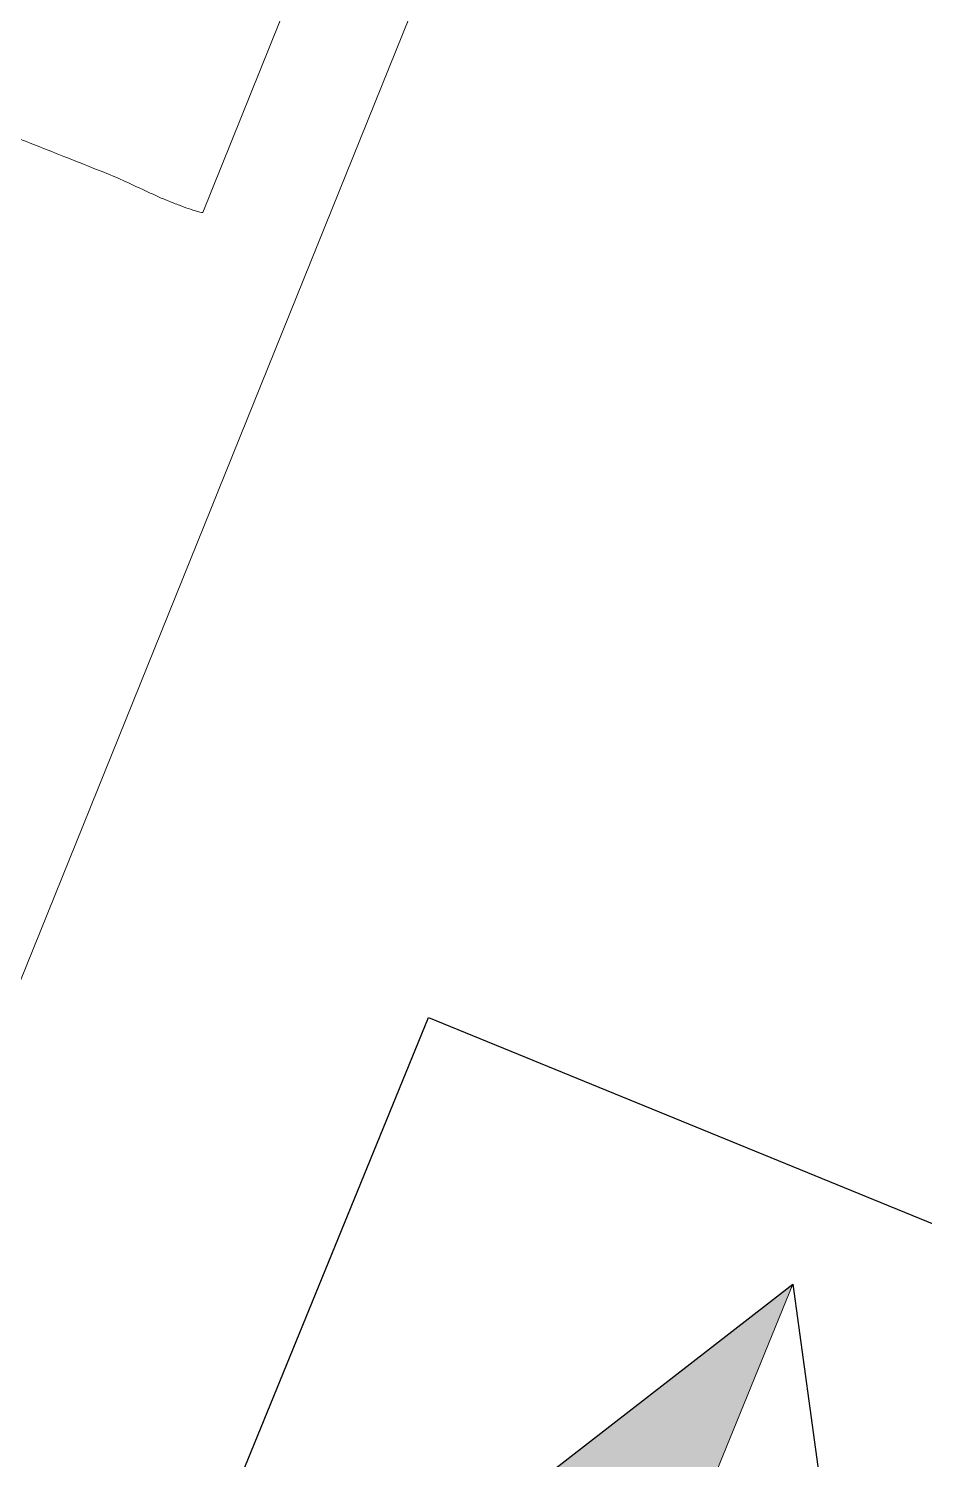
# Model space of a CAD drawing. Header units: inches. Extents: x -13 to 4331, y -638 to 2885.
# Drawn here: x 2852.51 to 2870.57, y 1560.35 to 1589.2 of the extents above; entities that cross this region are included whole.
import ezdxf

# ---------------------------------------------------------------- set-up
doc = ezdxf.new("R2010")
doc.units = ezdxf.units.IN
doc.header["$MEASUREMENT"] = 0
doc.layers.add('A-ANNO-NOTE', color=131, linetype='Continuous', lineweight=30)
doc.layers.add('I-FURN', color=30, linetype='Continuous', lineweight=9)

# ---------------------------------------------------------------- blocks, each defined once
blk = doc.blocks.new('Furniture 71 - Furniture 50-5502877-FIRST FLOOR POWER _ SIGNAL')
at = {"layer": 'I-FURN'}
for p, q in [((2858.357, 1606.755), (2814.044, 1496.976)), ((2814.044, 1496.976), (2858.357, 1606.755))]:
    blk.add_line(p, q, dxfattribs=at)
blk = doc.blocks.new('HermanMiller_Collection_Eames_SoftPad_SideChair - Arms Swivel Base-V30-FIRST FLOOR POWER _ SIGNAL')
at = {"layer": 'I-FURN'}
blk.add_line((12.475, 10.136), (12.475, -10.205), dxfattribs=at)
for points in [[(10.564, -10.201), (9.822, -10.205), (8.344, -10.215), (6.876, -10.23), (6.145, -10.239)], [(11.534, -10.248), (11.37, -10.241), (11.044, -10.225), (10.724, -10.209), (10.564, -10.201)]]:
    blk.add_open_spline(points, degree=3, dxfattribs=at)
blk.add_open_spline([(12.475, -10.205), (12.474, -10.213), (12.399, -10.231), (12.102, -10.248), (11.775, -10.252), (11.612, -10.25), (11.534, -10.248)], degree=3, knots=[-1, -1, -1, -1, -0.727273, -0.363636, -0.181818, 0, 0, 0, 0], dxfattribs=at)

msp = doc.modelspace()

# ---------------------------------------------------------------- hatches: boundary and pattern name
at = {"layer": 'A-ANNO-NOTE', "lineweight": 9}
msp.add_hatch(color=256, dxfattribs=at).paths.add_polyline_path([(2863.379, 1552.769), (2867.919, 1563.878), (2856.966, 1555.39)], flags=0)

# ---------------------------------------------------------------- linework, layer by layer
at = {"layer": 'A-ANNO-NOTE'}
for p, q in [((2854.211, 1553.693), (2860.57, 1569.255)), ((2860.57, 1569.255), (2888.078, 1558.014)), ((2856.966, 1555.39), (2867.919, 1563.878)), ((2867.919, 1563.878), (2869.793, 1550.149))]:
    msp.add_line(p, q, dxfattribs=at)
at = {"layer": 'A-ANNO-NOTE', "lineweight": 9}
for p, q in [((2867.919, 1563.878), (2856.966, 1555.39)), ((2863.379, 1552.769), (2867.919, 1563.878))]:
    msp.add_line(p, q, dxfattribs=at)

# ---------------------------------------------------------------- block references
at = {"layer": 'I-FURN', "rotation": 338.0181849649916}
msp.add_blockref('HermanMiller_Collection_Eames_SoftPad_SideChair - Arms Swivel Base-V30-FIRST FLOOR POWER _ SIGNAL', (2848.272, 1599.628), dxfattribs=at)
at = {"layer": 'I-FURN'}
msp.add_blockref('Furniture 71 - Furniture 50-5502877-FIRST FLOOR POWER _ SIGNAL', (8.265, -1.377), dxfattribs=at)

doc.saveas('drawing.dxf')
